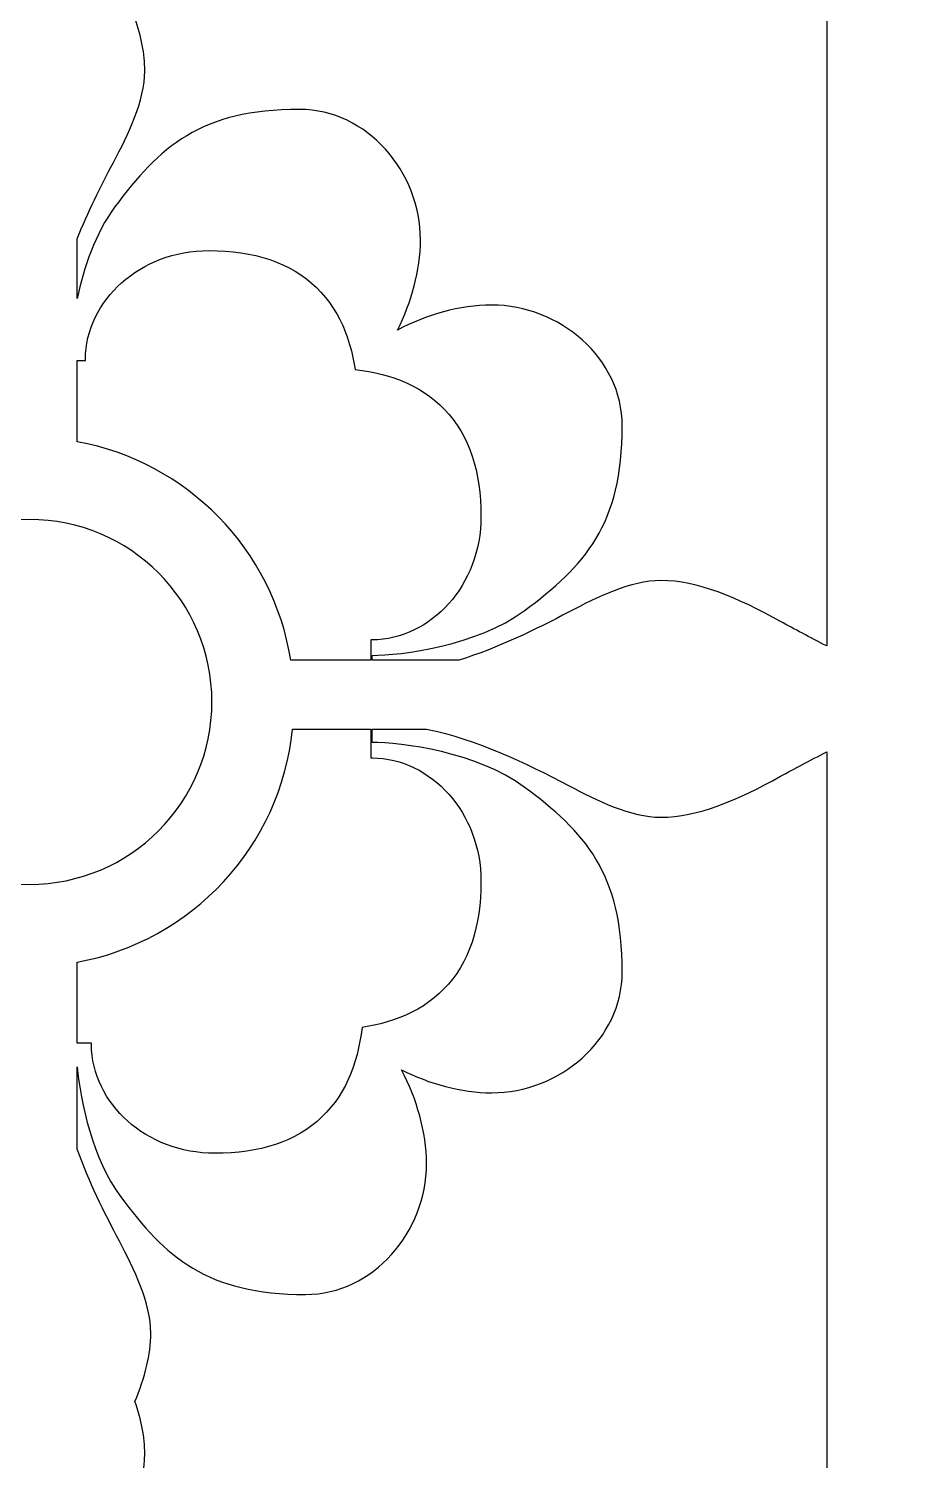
# Model space of a CAD drawing. Header units: centimetres. Extents: x 20.9 to 27, y -2.7 to 9.
# Drawn here: x 21.722 to 22.323, y 1.158 to 2.127 of the extents above; entities that cross this region are included whole.
import ezdxf

# ---------------------------------------------------------------- set-up
doc = ezdxf.new("R2010")
doc.units = ezdxf.units.CM
doc.header["$MEASUREMENT"] = 0
doc.layers.add('layer 1', color=7, linetype='Continuous')

msp = doc.modelspace()

# ---------------------------------------------------------------- linework, layer by layer
at = {"layer": 'layer 1', "color": 250}
for points, knots in [([(20.93631, -2.70131), (20.93631, -2.70131), (20.93631, 9.00077), (20.93631, 9.00077), (20.93631, 9.00077), (20.93631, 9.00077), (26.99977, 9.00077), (26.99977, 9.00077), (26.99977, 9.00077), (26.99977, 9.00077), (26.99977, -2.70131), (26.99977, -2.70131), (26.99977, -2.70131), (26.99977, -2.70131), (20.93631, -2.70131), (20.93631, -2.70131)], [0, 0, 0, 0, 0.2, 0.2, 0.2, 0.2, 0.4, 0.4, 0.4, 0.4, 0.6, 0.6, 0.6, 0.6, 1, 1, 1, 1]), ([(22.26134, 1.70943), (22.26134, 1.70943), (22.26134, 2.57397), (22.26134, 2.57397), (22.26134, 2.57397), (22.24997, 2.5681), (22.23936, 2.56244), (22.23019, 2.55746), (22.23019, 2.55746), (22.20076, 2.54109), (22.17377, 2.52965), (22.14923, 2.52965), (22.14923, 2.52965), (22.12878, 2.52965), (22.10588, 2.54109), (22.08707, 2.55092), (22.08707, 2.55092), (22.05763, 2.56655), (22.02465, 2.58218), (21.99073, 2.58936), (21.99073, 2.58936), (21.99073, 2.58936), (21.95377, 2.58936), (21.95377, 2.58936), (21.95377, 2.58936), (21.95377, 2.58936), (21.95377, 2.58036), (21.95377, 2.58036), (21.95377, 2.58036), (21.9734, 2.58036), (22.02493, 2.57382), (22.05681, 2.55009), (22.05681, 2.55009), (22.09771, 2.51984), (22.12306, 2.49204), (22.12306, 2.42497), (22.12306, 2.42497), (22.12306, 2.37917), (22.08054, 2.34319), (22.03473, 2.34319), (22.03473, 2.34319), (22.01401, 2.34319), (21.99261, 2.34923), (21.97366, 2.35878), (21.97366, 2.35878), (21.98402, 2.33917), (21.99064, 2.31673), (21.99064, 2.29501), (21.99064, 2.29501), (21.99064, 2.2492), (21.95466, 2.20669), (21.90886, 2.20669), (21.90886, 2.20669), (21.84179, 2.20669), (21.814, 2.23203), (21.78374, 2.27293), (21.78374, 2.27293), (21.76478, 2.29842), (21.75679, 2.33646), (21.75435, 2.36073), (21.75435, 2.36073), (21.75435, 2.36073), (21.75435, 2.305), (21.75435, 2.305), (21.75435, 2.305), (21.76224, 2.28318), (21.77258, 2.26215), (21.78292, 2.24267), (21.78292, 2.24267), (21.79274, 2.22386), (21.80418, 2.20096), (21.80418, 2.18051), (21.80418, 2.18051), (21.80418, 2.16595), (21.80015, 2.15052), (21.79345, 2.13424), (21.79345, 2.13424), (21.79767, 2.1219), (21.80009, 2.11009), (21.80009, 2.09879), (21.80009, 2.09879), (21.80009, 2.07834), (21.78865, 2.05544), (21.77883, 2.03663), (21.77883, 2.03663), (21.77019, 2.02036), (21.76156, 2.00302), (21.75435, 1.98503), (21.75435, 1.98503), (21.75435, 1.98503), (21.75435, 1.9446), (21.75435, 1.9446), (21.75435, 1.9446), (21.75878, 1.96542), (21.76662, 1.98886), (21.77965, 2.00637), (21.77965, 2.00637), (21.80991, 2.04727), (21.8377, 2.07261), (21.90478, 2.07261), (21.90478, 2.07261), (21.95058, 2.07261), (21.98655, 2.0301), (21.98655, 1.98429), (21.98655, 1.98429), (21.98655, 1.96357), (21.98052, 1.94217), (21.97096, 1.92322), (21.97096, 1.92322), (21.99057, 1.93357), (22.01302, 1.9402), (22.03473, 1.9402), (22.03473, 1.9402), (22.08054, 1.9402), (22.12306, 1.90422), (22.12306, 1.85842), (22.12306, 1.85842), (22.12306, 1.79135), (22.09771, 1.76356), (22.05681, 1.7333), (22.05681, 1.7333), (22.02493, 1.70958), (21.9734, 1.70303), (21.95377, 1.70303), (21.95377, 1.70303), (21.95377, 1.70303), (21.95377, 1.69985), (21.95377, 1.69985), (21.95377, 1.69985), (21.95377, 1.69985), (22.01275, 1.69985), (22.01275, 1.69985), (22.01275, 1.69985), (22.03886, 1.70804), (22.06405, 1.72026), (22.08707, 1.73248), (22.08707, 1.73248), (22.10588, 1.7423), (22.12878, 1.75374), (22.14923, 1.75374), (22.14923, 1.75374), (22.17377, 1.75374), (22.20076, 1.7423), (22.23019, 1.72593), (22.23019, 1.72593), (22.23936, 1.72095), (22.24997, 1.71529), (22.26134, 1.70943)], [0, 0, 0, 0, 0.026316, 0.026316, 0.026316, 0.026316, 0.052632, 0.052632, 0.052632, 0.052632, 0.078947, 0.078947, 0.078947, 0.078947, 0.105263, 0.105263, 0.105263, 0.105263, 0.131579, 0.131579, 0.131579, 0.131579, 0.157895, 0.157895, 0.157895, 0.157895, 0.184211, 0.184211, 0.184211, 0.184211, 0.210526, 0.210526, 0.210526, 0.210526, 0.236842, 0.236842, 0.236842, 0.236842, 0.263158, 0.263158, 0.263158, 0.263158, 0.289474, 0.289474, 0.289474, 0.289474, 0.315789, 0.315789, 0.315789, 0.315789, 0.342105, 0.342105, 0.342105, 0.342105, 0.368421, 0.368421, 0.368421, 0.368421, 0.394737, 0.394737, 0.394737, 0.394737, 0.421053, 0.421053, 0.421053, 0.421053, 0.447368, 0.447368, 0.447368, 0.447368, 0.473684, 0.473684, 0.473684, 0.473684, 0.5, 0.5, 0.5, 0.5, 0.526316, 0.526316, 0.526316, 0.526316, 0.552632, 0.552632, 0.552632, 0.552632, 0.578947, 0.578947, 0.578947, 0.578947, 0.605263, 0.605263, 0.605263, 0.605263, 0.631579, 0.631579, 0.631579, 0.631579, 0.657895, 0.657895, 0.657895, 0.657895, 0.684211, 0.684211, 0.684211, 0.684211, 0.710526, 0.710526, 0.710526, 0.710526, 0.736842, 0.736842, 0.736842, 0.736842, 0.763158, 0.763158, 0.763158, 0.763158, 0.789474, 0.789474, 0.789474, 0.789474, 0.815789, 0.815789, 0.815789, 0.815789, 0.842105, 0.842105, 0.842105, 0.842105, 0.868421, 0.868421, 0.868421, 0.868421, 0.894737, 0.894737, 0.894737, 0.894737, 0.921053, 0.921053, 0.921053, 0.921053, 0.947368, 0.947368, 0.947368, 0.947368, 1, 1, 1, 1]), ([(21.75435, 1.90262), (21.75435, 1.90262), (21.75435, 1.84768), (21.75435, 1.84768), (21.75435, 1.84768), (21.82863, 1.83411), (21.88691, 1.7747), (21.89881, 1.69985), (21.89881, 1.69985), (21.89881, 1.69985), (21.95306, 1.69985), (21.95306, 1.69985), (21.95306, 1.69985), (21.95306, 1.69985), (21.95306, 1.71357), (21.95306, 1.71357), (21.95306, 1.71357), (21.95306, 1.71357), (21.95405, 1.71357), (21.95405, 1.71357), (21.95405, 1.71357), (21.95405, 1.71357), (21.95751, 1.71368), (21.95751, 1.71368), (21.95751, 1.71368), (21.95751, 1.71368), (21.96121, 1.71401), (21.96121, 1.71401), (21.96121, 1.71401), (21.96121, 1.71401), (21.96488, 1.71456), (21.96488, 1.71456), (21.96488, 1.71456), (21.96488, 1.71456), (21.9685, 1.71532), (21.9685, 1.71532), (21.9685, 1.71532), (21.9685, 1.71532), (21.97205, 1.71627), (21.97205, 1.71627), (21.97205, 1.71627), (21.97205, 1.71627), (21.97554, 1.71742), (21.97554, 1.71742), (21.97554, 1.71742), (21.97554, 1.71742), (21.97896, 1.71875), (21.97896, 1.71875), (21.97896, 1.71875), (21.97896, 1.71875), (21.9823, 1.72026), (21.9823, 1.72026), (21.9823, 1.72026), (21.9823, 1.72026), (21.98556, 1.72194), (21.98556, 1.72194), (21.98556, 1.72194), (21.98556, 1.72194), (21.98874, 1.72379), (21.98874, 1.72379), (21.98874, 1.72379), (21.98874, 1.72379), (21.99182, 1.7258), (21.99182, 1.7258), (21.99182, 1.7258), (21.99182, 1.7258), (21.9948, 1.72797), (21.9948, 1.72797), (21.9948, 1.72797), (21.9948, 1.72797), (21.99769, 1.73028), (21.99769, 1.73028), (21.99769, 1.73028), (21.99769, 1.73028), (22.00047, 1.73274), (22.00047, 1.73274), (22.00047, 1.73274), (22.00047, 1.73274), (22.00314, 1.73534), (22.00314, 1.73534), (22.00314, 1.73534), (22.00314, 1.73534), (22.0057, 1.73808), (22.0057, 1.73808), (22.0057, 1.73808), (22.0057, 1.73808), (22.00815, 1.74095), (22.00815, 1.74095), (22.00815, 1.74095), (22.00815, 1.74095), (22.01047, 1.74395), (22.01047, 1.74395), (22.01047, 1.74395), (22.01047, 1.74395), (22.01267, 1.74707), (22.01267, 1.74707), (22.01267, 1.74707), (22.01267, 1.74707), (22.01474, 1.75031), (22.01474, 1.75031), (22.01474, 1.75031), (22.01474, 1.75031), (22.01667, 1.75367), (22.01667, 1.75367), (22.01667, 1.75367), (22.01667, 1.75367), (22.01846, 1.75714), (22.01846, 1.75714), (22.01846, 1.75714), (22.01846, 1.75714), (22.02011, 1.76072), (22.02011, 1.76072), (22.02011, 1.76072), (22.02011, 1.76072), (22.0216, 1.76441), (22.0216, 1.76441), (22.0216, 1.76441), (22.0216, 1.76441), (22.02294, 1.7682), (22.02294, 1.7682), (22.02294, 1.7682), (22.02294, 1.7682), (22.02411, 1.77208), (22.02411, 1.77208), (22.02411, 1.77208), (22.02411, 1.77208), (22.02512, 1.77605), (22.02512, 1.77605), (22.02512, 1.77605), (22.02512, 1.77605), (22.02596, 1.78011), (22.02596, 1.78011), (22.02596, 1.78011), (22.02596, 1.78011), (22.02662, 1.78424), (22.02662, 1.78424), (22.02662, 1.78424), (22.02662, 1.78424), (22.02709, 1.78845), (22.02709, 1.78845), (22.02709, 1.78845), (22.02709, 1.78845), (22.02738, 1.79273), (22.02738, 1.79273), (22.02738, 1.79273), (22.02738, 1.79273), (22.02748, 1.79702), (22.02748, 1.79702), (22.02748, 1.79702), (22.02748, 1.79702), (22.02739, 1.80267), (22.02739, 1.80267), (22.02739, 1.80267), (22.02739, 1.80267), (22.02711, 1.80812), (22.02711, 1.80812), (22.02711, 1.80812), (22.02711, 1.80812), (22.02666, 1.81342), (22.02666, 1.81342), (22.02666, 1.81342), (22.02666, 1.81342), (22.02602, 1.8186), (22.02602, 1.8186), (22.02602, 1.8186), (22.02602, 1.8186), (22.02519, 1.82364), (22.02519, 1.82364), (22.02519, 1.82364), (22.02519, 1.82364), (22.02416, 1.82854), (22.02416, 1.82854), (22.02416, 1.82854), (22.02416, 1.82854), (22.02294, 1.83331), (22.02294, 1.83331), (22.02294, 1.83331), (22.02294, 1.83331), (22.02152, 1.83795), (22.02152, 1.83795), (22.02152, 1.83795), (22.02152, 1.83795), (22.0199, 1.84244), (22.0199, 1.84244), (22.0199, 1.84244), (22.0199, 1.84244), (22.01807, 1.84679), (22.01807, 1.84679), (22.01807, 1.84679), (22.01807, 1.84679), (22.01604, 1.85099), (22.01604, 1.85099), (22.01604, 1.85099), (22.01604, 1.85099), (22.01381, 1.85504), (22.01381, 1.85504), (22.01381, 1.85504), (22.01381, 1.85504), (22.01137, 1.85892), (22.01137, 1.85892), (22.01137, 1.85892), (22.01137, 1.85892), (22.00873, 1.86262), (22.00873, 1.86262), (22.00873, 1.86262), (22.00873, 1.86262), (22.0059, 1.86615), (22.0059, 1.86615), (22.0059, 1.86615), (22.0059, 1.86615), (22.00289, 1.86948), (22.00289, 1.86948), (22.00289, 1.86948), (22.00289, 1.86948), (21.9997, 1.87263), (21.9997, 1.87263), (21.9997, 1.87263), (21.9997, 1.87263), (21.99635, 1.87557), (21.99635, 1.87557), (21.99635, 1.87557), (21.99635, 1.87557), (21.99285, 1.87831), (21.99285, 1.87831), (21.99285, 1.87831), (21.99285, 1.87831), (21.98921, 1.88085), (21.98921, 1.88085), (21.98921, 1.88085), (21.98921, 1.88085), (21.98544, 1.88318), (21.98544, 1.88318), (21.98544, 1.88318), (21.98544, 1.88318), (21.98155, 1.88532), (21.98155, 1.88532), (21.98155, 1.88532), (21.98155, 1.88532), (21.97756, 1.88726), (21.97756, 1.88726), (21.97756, 1.88726), (21.97756, 1.88726), (21.97346, 1.88902), (21.97346, 1.88902), (21.97346, 1.88902), (21.97346, 1.88902), (21.96927, 1.89059), (21.96927, 1.89059), (21.96927, 1.89059), (21.96927, 1.89059), (21.965, 1.89199), (21.965, 1.89199), (21.965, 1.89199), (21.965, 1.89199), (21.96064, 1.89322), (21.96064, 1.89322), (21.96064, 1.89322), (21.96064, 1.89322), (21.9562, 1.89429), (21.9562, 1.89429), (21.9562, 1.89429), (21.9562, 1.89429), (21.95169, 1.8952), (21.95169, 1.8952), (21.95169, 1.8952), (21.95169, 1.8952), (21.9471, 1.89597), (21.9471, 1.89597), (21.9471, 1.89597), (21.9471, 1.89597), (21.94244, 1.89659), (21.94244, 1.89659), (21.94244, 1.89659), (21.94244, 1.89659), (21.9423, 1.8966), (21.9423, 1.8966), (21.9423, 1.8966), (21.9423, 1.8966), (21.94175, 1.90011), (21.94175, 1.90011), (21.94175, 1.90011), (21.94175, 1.90011), (21.94086, 1.90469), (21.94086, 1.90469), (21.94086, 1.90469), (21.94086, 1.90469), (21.93982, 1.90918), (21.93982, 1.90918), (21.93982, 1.90918), (21.93982, 1.90918), (21.93862, 1.91359), (21.93862, 1.91359), (21.93862, 1.91359), (21.93862, 1.91359), (21.93725, 1.91792), (21.93725, 1.91792), (21.93725, 1.91792), (21.93725, 1.91792), (21.9357, 1.92217), (21.9357, 1.92217), (21.9357, 1.92217), (21.9357, 1.92217), (21.93397, 1.92632), (21.93397, 1.92632), (21.93397, 1.92632), (21.93397, 1.92632), (21.93205, 1.93037), (21.93205, 1.93037), (21.93205, 1.93037), (21.93205, 1.93037), (21.92993, 1.93431), (21.92993, 1.93431), (21.92993, 1.93431), (21.92993, 1.93431), (21.92761, 1.93813), (21.92761, 1.93813), (21.92761, 1.93813), (21.92761, 1.93813), (21.92508, 1.94182), (21.92508, 1.94182), (21.92508, 1.94182), (21.92508, 1.94182), (21.92236, 1.94538), (21.92236, 1.94538), (21.92236, 1.94538), (21.92236, 1.94538), (21.91942, 1.94878), (21.91942, 1.94878), (21.91942, 1.94878), (21.91942, 1.94878), (21.91628, 1.95202), (21.91628, 1.95202), (21.91628, 1.95202), (21.91628, 1.95202), (21.91294, 1.95508), (21.91294, 1.95508), (21.91294, 1.95508), (21.91294, 1.95508), (21.90941, 1.95796), (21.90941, 1.95796), (21.90941, 1.95796), (21.90941, 1.95796), (21.90569, 1.96064), (21.90569, 1.96064), (21.90569, 1.96064), (21.90569, 1.96064), (21.9018, 1.96312), (21.9018, 1.96312), (21.9018, 1.96312), (21.9018, 1.96312), (21.89773, 1.9654), (21.89773, 1.9654), (21.89773, 1.9654), (21.89773, 1.9654), (21.89351, 1.96746), (21.89351, 1.96746), (21.89351, 1.96746), (21.89351, 1.96746), (21.88914, 1.96932), (21.88914, 1.96932), (21.88914, 1.96932), (21.88914, 1.96932), (21.88462, 1.97097), (21.88462, 1.97097), (21.88462, 1.97097), (21.88462, 1.97097), (21.87995, 1.97242), (21.87995, 1.97242), (21.87995, 1.97242), (21.87995, 1.97242), (21.87515, 1.97366), (21.87515, 1.97366), (21.87515, 1.97366), (21.87515, 1.97366), (21.87021, 1.9747), (21.87021, 1.9747), (21.87021, 1.9747), (21.87021, 1.9747), (21.86513, 1.97555), (21.86513, 1.97555), (21.86513, 1.97555), (21.86513, 1.97555), (21.85992, 1.9762), (21.85992, 1.9762), (21.85992, 1.9762), (21.85992, 1.9762), (21.85457, 1.97667), (21.85457, 1.97667), (21.85457, 1.97667), (21.85457, 1.97667), (21.84907, 1.97694), (21.84907, 1.97694), (21.84907, 1.97694), (21.84907, 1.97694), (21.84337, 1.97704), (21.84337, 1.97704), (21.84337, 1.97704), (21.84337, 1.97704), (21.83909, 1.97694), (21.83909, 1.97694), (21.83909, 1.97694), (21.83909, 1.97694), (21.83481, 1.97665), (21.83481, 1.97665), (21.83481, 1.97665), (21.83481, 1.97665), (21.8306, 1.97617), (21.8306, 1.97617), (21.8306, 1.97617), (21.8306, 1.97617), (21.82646, 1.97552), (21.82646, 1.97552), (21.82646, 1.97552), (21.82646, 1.97552), (21.8224, 1.97468), (21.8224, 1.97468), (21.8224, 1.97468), (21.8224, 1.97468), (21.81843, 1.97367), (21.81843, 1.97367), (21.81843, 1.97367), (21.81843, 1.97367), (21.81455, 1.9725), (21.81455, 1.9725), (21.81455, 1.9725), (21.81455, 1.9725), (21.81077, 1.97116), (21.81077, 1.97116), (21.81077, 1.97116), (21.81077, 1.97116), (21.80708, 1.96966), (21.80708, 1.96966), (21.80708, 1.96966), (21.80708, 1.96966), (21.8035, 1.96802), (21.8035, 1.96802), (21.8035, 1.96802), (21.8035, 1.96802), (21.80003, 1.96623), (21.80003, 1.96623), (21.80003, 1.96623), (21.80003, 1.96623), (21.79667, 1.9643), (21.79667, 1.9643), (21.79667, 1.9643), (21.79667, 1.9643), (21.79342, 1.96223), (21.79342, 1.96223), (21.79342, 1.96223), (21.79342, 1.96223), (21.7903, 1.96003), (21.7903, 1.96003), (21.7903, 1.96003), (21.7903, 1.96003), (21.7873, 1.95771), (21.7873, 1.95771), (21.7873, 1.95771), (21.7873, 1.95771), (21.78443, 1.95526), (21.78443, 1.95526), (21.78443, 1.95526), (21.78443, 1.95526), (21.78169, 1.9527), (21.78169, 1.9527), (21.78169, 1.9527), (21.78169, 1.9527), (21.77909, 1.95003), (21.77909, 1.95003), (21.77909, 1.95003), (21.77909, 1.95003), (21.77663, 1.94725), (21.77663, 1.94725), (21.77663, 1.94725), (21.77663, 1.94725), (21.77432, 1.94436), (21.77432, 1.94436), (21.77432, 1.94436), (21.77432, 1.94436), (21.77215, 1.94138), (21.77215, 1.94138), (21.77215, 1.94138), (21.77215, 1.94138), (21.77014, 1.93829), (21.77014, 1.93829), (21.77014, 1.93829), (21.77014, 1.93829), (21.76829, 1.93512), (21.76829, 1.93512), (21.76829, 1.93512), (21.76829, 1.93512), (21.76661, 1.93186), (21.76661, 1.93186), (21.76661, 1.93186), (21.76661, 1.93186), (21.7651, 1.92852), (21.7651, 1.92852), (21.7651, 1.92852), (21.7651, 1.92852), (21.76376, 1.92511), (21.76376, 1.92511), (21.76376, 1.92511), (21.76376, 1.92511), (21.76261, 1.92161), (21.76261, 1.92161), (21.76261, 1.92161), (21.76261, 1.92161), (21.76166, 1.91806), (21.76166, 1.91806), (21.76166, 1.91806), (21.76166, 1.91806), (21.7609, 1.91444), (21.7609, 1.91444), (21.7609, 1.91444), (21.7609, 1.91444), (21.76036, 1.91077), (21.76036, 1.91077), (21.76036, 1.91077), (21.76036, 1.91077), (21.76002, 1.90707), (21.76002, 1.90707), (21.76002, 1.90707), (21.76002, 1.90707), (21.75992, 1.90361), (21.75992, 1.90361), (21.75992, 1.90361), (21.75992, 1.90361), (21.75992, 1.90262), (21.75992, 1.90262), (21.75992, 1.90262), (21.75992, 1.90262), (21.75435, 1.90262), (21.75435, 1.90262)], [0, 0, 0, 0, 0.007463, 0.007463, 0.007463, 0.007463, 0.014925, 0.014925, 0.014925, 0.014925, 0.022388, 0.022388, 0.022388, 0.022388, 0.029851, 0.029851, 0.029851, 0.029851, 0.037313, 0.037313, 0.037313, 0.037313, 0.044776, 0.044776, 0.044776, 0.044776, 0.052239, 0.052239, 0.052239, 0.052239, 0.059701, 0.059701, 0.059701, 0.059701, 0.067164, 0.067164, 0.067164, 0.067164, 0.074627, 0.074627, 0.074627, 0.074627, 0.08209, 0.08209, 0.08209, 0.08209, 0.089552, 0.089552, 0.089552, 0.089552, 0.097015, 0.097015, 0.097015, 0.097015, 0.104478, 0.104478, 0.104478, 0.104478, 0.11194, 0.11194, 0.11194, 0.11194, 0.119403, 0.119403, 0.119403, 0.119403, 0.126866, 0.126866, 0.126866, 0.126866, 0.134328, 0.134328, 0.134328, 0.134328, 0.141791, 0.141791, 0.141791, 0.141791, 0.149254, 0.149254, 0.149254, 0.149254, 0.156716, 0.156716, 0.156716, 0.156716, 0.164179, 0.164179, 0.164179, 0.164179, 0.171642, 0.171642, 0.171642, 0.171642, 0.179104, 0.179104, 0.179104, 0.179104, 0.186567, 0.186567, 0.186567, 0.186567, 0.19403, 0.19403, 0.19403, 0.19403, 0.201493, 0.201493, 0.201493, 0.201493, 0.208955, 0.208955, 0.208955, 0.208955, 0.216418, 0.216418, 0.216418, 0.216418, 0.223881, 0.223881, 0.223881, 0.223881, 0.231343, 0.231343, 0.231343, 0.231343, 0.238806, 0.238806, 0.238806, 0.238806, 0.246269, 0.246269, 0.246269, 0.246269, 0.253731, 0.253731, 0.253731, 0.253731, 0.261194, 0.261194, 0.261194, 0.261194, 0.268657, 0.268657, 0.268657, 0.268657, 0.276119, 0.276119, 0.276119, 0.276119, 0.283582, 0.283582, 0.283582, 0.283582, 0.291045, 0.291045, 0.291045, 0.291045, 0.298507, 0.298507, 0.298507, 0.298507, 0.30597, 0.30597, 0.30597, 0.30597, 0.313433, 0.313433, 0.313433, 0.313433, 0.320896, 0.320896, 0.320896, 0.320896, 0.328358, 0.328358, 0.328358, 0.328358, 0.335821, 0.335821, 0.335821, 0.335821, 0.343284, 0.343284, 0.343284, 0.343284, 0.350746, 0.350746, 0.350746, 0.350746, 0.358209, 0.358209, 0.358209, 0.358209, 0.365672, 0.365672, 0.365672, 0.365672, 0.373134, 0.373134, 0.373134, 0.373134, 0.380597, 0.380597, 0.380597, 0.380597, 0.38806, 0.38806, 0.38806, 0.38806, 0.395522, 0.395522, 0.395522, 0.395522, 0.402985, 0.402985, 0.402985, 0.402985, 0.410448, 0.410448, 0.410448, 0.410448, 0.41791, 0.41791, 0.41791, 0.41791, 0.425373, 0.425373, 0.425373, 0.425373, 0.432836, 0.432836, 0.432836, 0.432836, 0.440299, 0.440299, 0.440299, 0.440299, 0.447761, 0.447761, 0.447761, 0.447761, 0.455224, 0.455224, 0.455224, 0.455224, 0.462687, 0.462687, 0.462687, 0.462687, 0.470149, 0.470149, 0.470149, 0.470149, 0.477612, 0.477612, 0.477612, 0.477612, 0.485075, 0.485075, 0.485075, 0.485075, 0.492537, 0.492537, 0.492537, 0.492537, 0.5, 0.5, 0.5, 0.5, 0.507463, 0.507463, 0.507463, 0.507463, 0.514925, 0.514925, 0.514925, 0.514925, 0.522388, 0.522388, 0.522388, 0.522388, 0.529851, 0.529851, 0.529851, 0.529851, 0.537313, 0.537313, 0.537313, 0.537313, 0.544776, 0.544776, 0.544776, 0.544776, 0.552239, 0.552239, 0.552239, 0.552239, 0.559701, 0.559701, 0.559701, 0.559701, 0.567164, 0.567164, 0.567164, 0.567164, 0.574627, 0.574627, 0.574627, 0.574627, 0.58209, 0.58209, 0.58209, 0.58209, 0.589552, 0.589552, 0.589552, 0.589552, 0.597015, 0.597015, 0.597015, 0.597015, 0.604478, 0.604478, 0.604478, 0.604478, 0.61194, 0.61194, 0.61194, 0.61194, 0.619403, 0.619403, 0.619403, 0.619403, 0.626866, 0.626866, 0.626866, 0.626866, 0.634328, 0.634328, 0.634328, 0.634328, 0.641791, 0.641791, 0.641791, 0.641791, 0.649254, 0.649254, 0.649254, 0.649254, 0.656716, 0.656716, 0.656716, 0.656716, 0.664179, 0.664179, 0.664179, 0.664179, 0.671642, 0.671642, 0.671642, 0.671642, 0.679104, 0.679104, 0.679104, 0.679104, 0.686567, 0.686567, 0.686567, 0.686567, 0.69403, 0.69403, 0.69403, 0.69403, 0.701493, 0.701493, 0.701493, 0.701493, 0.708955, 0.708955, 0.708955, 0.708955, 0.716418, 0.716418, 0.716418, 0.716418, 0.723881, 0.723881, 0.723881, 0.723881, 0.731343, 0.731343, 0.731343, 0.731343, 0.738806, 0.738806, 0.738806, 0.738806, 0.746269, 0.746269, 0.746269, 0.746269, 0.753731, 0.753731, 0.753731, 0.753731, 0.761194, 0.761194, 0.761194, 0.761194, 0.768657, 0.768657, 0.768657, 0.768657, 0.776119, 0.776119, 0.776119, 0.776119, 0.783582, 0.783582, 0.783582, 0.783582, 0.791045, 0.791045, 0.791045, 0.791045, 0.798507, 0.798507, 0.798507, 0.798507, 0.80597, 0.80597, 0.80597, 0.80597, 0.813433, 0.813433, 0.813433, 0.813433, 0.820896, 0.820896, 0.820896, 0.820896, 0.828358, 0.828358, 0.828358, 0.828358, 0.835821, 0.835821, 0.835821, 0.835821, 0.843284, 0.843284, 0.843284, 0.843284, 0.850746, 0.850746, 0.850746, 0.850746, 0.858209, 0.858209, 0.858209, 0.858209, 0.865672, 0.865672, 0.865672, 0.865672, 0.873134, 0.873134, 0.873134, 0.873134, 0.880597, 0.880597, 0.880597, 0.880597, 0.88806, 0.88806, 0.88806, 0.88806, 0.895522, 0.895522, 0.895522, 0.895522, 0.902985, 0.902985, 0.902985, 0.902985, 0.910448, 0.910448, 0.910448, 0.910448, 0.91791, 0.91791, 0.91791, 0.91791, 0.925373, 0.925373, 0.925373, 0.925373, 0.932836, 0.932836, 0.932836, 0.932836, 0.940299, 0.940299, 0.940299, 0.940299, 0.947761, 0.947761, 0.947761, 0.947761, 0.955224, 0.955224, 0.955224, 0.955224, 0.962687, 0.962687, 0.962687, 0.962687, 0.970149, 0.970149, 0.970149, 0.970149, 0.977612, 0.977612, 0.977612, 0.977612, 0.985075, 0.985075, 0.985075, 0.985075, 1, 1, 1, 1]), ([(21.59848, 1.67155), (21.59848, 1.73975), (21.65379, 1.79506), (21.72199, 1.79506), (21.72199, 1.79506), (21.79019, 1.79506), (21.8455, 1.73975), (21.8455, 1.67155), (21.8455, 1.67155), (21.8455, 1.60335), (21.79019, 1.54804), (21.72199, 1.54804), (21.72199, 1.54804), (21.65379, 1.54804), (21.59848, 1.60335), (21.59848, 1.67155)], [0, 0, 0, 0, 0.2, 0.2, 0.2, 0.2, 0.4, 0.4, 0.4, 0.4, 0.6, 0.6, 0.6, 0.6, 1, 1, 1, 1]), ([(22.26134, 0.77322), (22.26134, 0.77322), (22.26134, 1.63776), (22.26134, 1.63776), (22.26134, 1.63776), (22.24997, 1.63189), (22.23936, 1.62624), (22.23019, 1.62125), (22.23019, 1.62125), (22.20076, 1.60489), (22.17377, 1.59345), (22.14923, 1.59345), (22.14923, 1.59345), (22.12878, 1.59345), (22.10588, 1.60489), (22.08707, 1.61471), (22.08707, 1.61471), (22.05763, 1.63034), (22.02465, 1.64597), (21.99073, 1.65315), (21.99073, 1.65315), (21.99073, 1.65315), (21.95377, 1.65315), (21.95377, 1.65315), (21.95377, 1.65315), (21.95377, 1.65315), (21.95377, 1.64415), (21.95377, 1.64415), (21.95377, 1.64415), (21.9734, 1.64415), (22.02493, 1.63761), (22.05681, 1.61389), (22.05681, 1.61389), (22.09771, 1.58363), (22.12306, 1.55584), (22.12306, 1.48876), (22.12306, 1.48876), (22.12306, 1.44296), (22.08054, 1.40699), (22.03473, 1.40699), (22.03473, 1.40699), (22.01401, 1.40699), (21.99261, 1.41302), (21.97366, 1.42258), (21.97366, 1.42258), (21.98402, 1.40297), (21.99064, 1.38052), (21.99064, 1.35881), (21.99064, 1.35881), (21.99064, 1.313), (21.95466, 1.27048), (21.90886, 1.27048), (21.90886, 1.27048), (21.84179, 1.27048), (21.814, 1.29583), (21.78374, 1.33672), (21.78374, 1.33672), (21.76478, 1.36221), (21.75679, 1.40026), (21.75435, 1.42452), (21.75435, 1.42452), (21.75435, 1.42452), (21.75435, 1.36879), (21.75435, 1.36879), (21.75435, 1.36879), (21.76224, 1.34697), (21.77258, 1.32595), (21.78292, 1.30647), (21.78292, 1.30647), (21.79274, 1.28766), (21.80418, 1.26475), (21.80418, 1.24431), (21.80418, 1.24431), (21.80418, 1.22974), (21.80015, 1.21432), (21.79345, 1.19803), (21.79345, 1.19803), (21.79767, 1.1857), (21.80009, 1.17388), (21.80009, 1.16258), (21.80009, 1.16258), (21.80009, 1.14214), (21.78865, 1.11923), (21.77883, 1.10042), (21.77883, 1.10042), (21.77019, 1.08416), (21.76156, 1.06681), (21.75435, 1.04882), (21.75435, 1.04882), (21.75435, 1.04882), (21.75435, 1.00839), (21.75435, 1.00839), (21.75435, 1.00839), (21.75878, 1.02921), (21.76662, 1.05265), (21.77965, 1.07017), (21.77965, 1.07017), (21.80991, 1.11106), (21.8377, 1.13641), (21.90478, 1.13641), (21.90478, 1.13641), (21.95058, 1.13641), (21.98655, 1.09389), (21.98655, 1.04808), (21.98655, 1.04808), (21.98655, 1.02736), (21.98052, 1.00596), (21.97096, 0.98701), (21.97096, 0.98701), (21.99057, 0.99737), (22.01302, 1.00399), (22.03473, 1.00399), (22.03473, 1.00399), (22.08054, 1.00399), (22.12306, 0.96801), (22.12306, 0.92222), (22.12306, 0.92222), (22.12306, 0.85514), (22.09771, 0.82735), (22.05681, 0.79709), (22.05681, 0.79709), (22.02493, 0.77337), (21.9734, 0.76682), (21.95377, 0.76682), (21.95377, 0.76682), (21.95377, 0.76682), (21.95377, 0.76365), (21.95377, 0.76365), (21.95377, 0.76365), (21.95377, 0.76365), (22.01275, 0.76365), (22.01275, 0.76365), (22.01275, 0.76365), (22.03886, 0.77183), (22.06405, 0.78405), (22.08707, 0.79627), (22.08707, 0.79627), (22.10588, 0.80609), (22.12878, 0.81753), (22.14923, 0.81753), (22.14923, 0.81753), (22.17377, 0.81753), (22.20076, 0.80609), (22.23019, 0.78972), (22.23019, 0.78972), (22.23936, 0.78474), (22.24997, 0.77909), (22.26134, 0.77322)], [0, 0, 0, 0, 0.026316, 0.026316, 0.026316, 0.026316, 0.052632, 0.052632, 0.052632, 0.052632, 0.078947, 0.078947, 0.078947, 0.078947, 0.105263, 0.105263, 0.105263, 0.105263, 0.131579, 0.131579, 0.131579, 0.131579, 0.157895, 0.157895, 0.157895, 0.157895, 0.184211, 0.184211, 0.184211, 0.184211, 0.210526, 0.210526, 0.210526, 0.210526, 0.236842, 0.236842, 0.236842, 0.236842, 0.263158, 0.263158, 0.263158, 0.263158, 0.289474, 0.289474, 0.289474, 0.289474, 0.315789, 0.315789, 0.315789, 0.315789, 0.342105, 0.342105, 0.342105, 0.342105, 0.368421, 0.368421, 0.368421, 0.368421, 0.394737, 0.394737, 0.394737, 0.394737, 0.421053, 0.421053, 0.421053, 0.421053, 0.447368, 0.447368, 0.447368, 0.447368, 0.473684, 0.473684, 0.473684, 0.473684, 0.5, 0.5, 0.5, 0.5, 0.526316, 0.526316, 0.526316, 0.526316, 0.552632, 0.552632, 0.552632, 0.552632, 0.578947, 0.578947, 0.578947, 0.578947, 0.605263, 0.605263, 0.605263, 0.605263, 0.631579, 0.631579, 0.631579, 0.631579, 0.657895, 0.657895, 0.657895, 0.657895, 0.684211, 0.684211, 0.684211, 0.684211, 0.710526, 0.710526, 0.710526, 0.710526, 0.736842, 0.736842, 0.736842, 0.736842, 0.763158, 0.763158, 0.763158, 0.763158, 0.789474, 0.789474, 0.789474, 0.789474, 0.815789, 0.815789, 0.815789, 0.815789, 0.842105, 0.842105, 0.842105, 0.842105, 0.868421, 0.868421, 0.868421, 0.868421, 0.894737, 0.894737, 0.894737, 0.894737, 0.921053, 0.921053, 0.921053, 0.921053, 0.947368, 0.947368, 0.947368, 0.947368, 1, 1, 1, 1]), ([(21.95306, 1.65315), (21.95306, 1.65315), (21.9001, 1.65315), (21.9001, 1.65315), (21.9001, 1.65315), (21.89198, 1.57368), (21.83188, 1.50958), (21.75435, 1.49542), (21.75435, 1.49542), (21.75435, 1.49542), (21.75435, 1.44048), (21.75435, 1.44048), (21.75435, 1.44048), (21.75435, 1.44048), (21.76402, 1.44048), (21.76402, 1.44048), (21.76402, 1.44048), (21.76402, 1.44048), (21.76402, 1.43948), (21.76402, 1.43948), (21.76402, 1.43948), (21.76402, 1.43948), (21.76412, 1.43603), (21.76412, 1.43603), (21.76412, 1.43603), (21.76412, 1.43603), (21.76445, 1.43232), (21.76445, 1.43232), (21.76445, 1.43232), (21.76445, 1.43232), (21.765, 1.42865), (21.765, 1.42865), (21.765, 1.42865), (21.765, 1.42865), (21.76576, 1.42504), (21.76576, 1.42504), (21.76576, 1.42504), (21.76576, 1.42504), (21.76671, 1.42149), (21.76671, 1.42149), (21.76671, 1.42149), (21.76671, 1.42149), (21.76786, 1.41799), (21.76786, 1.41799), (21.76786, 1.41799), (21.76786, 1.41799), (21.76919, 1.41457), (21.76919, 1.41457), (21.76919, 1.41457), (21.76919, 1.41457), (21.7707, 1.41124), (21.7707, 1.41124), (21.7707, 1.41124), (21.7707, 1.41124), (21.77238, 1.40798), (21.77238, 1.40798), (21.77238, 1.40798), (21.77238, 1.40798), (21.77423, 1.4048), (21.77423, 1.4048), (21.77423, 1.4048), (21.77423, 1.4048), (21.77624, 1.40172), (21.77624, 1.40172), (21.77624, 1.40172), (21.77624, 1.40172), (21.77841, 1.39874), (21.77841, 1.39874), (21.77841, 1.39874), (21.77841, 1.39874), (21.78072, 1.39585), (21.78072, 1.39585), (21.78072, 1.39585), (21.78072, 1.39585), (21.78318, 1.39307), (21.78318, 1.39307), (21.78318, 1.39307), (21.78318, 1.39307), (21.78578, 1.39039), (21.78578, 1.39039), (21.78578, 1.39039), (21.78578, 1.39039), (21.78852, 1.38783), (21.78852, 1.38783), (21.78852, 1.38783), (21.78852, 1.38783), (21.79139, 1.38539), (21.79139, 1.38539), (21.79139, 1.38539), (21.79139, 1.38539), (21.79439, 1.38306), (21.79439, 1.38306), (21.79439, 1.38306), (21.79439, 1.38306), (21.79751, 1.38086), (21.79751, 1.38086), (21.79751, 1.38086), (21.79751, 1.38086), (21.80075, 1.3788), (21.80075, 1.3788), (21.80075, 1.3788), (21.80075, 1.3788), (21.80411, 1.37687), (21.80411, 1.37687), (21.80411, 1.37687), (21.80411, 1.37687), (21.80759, 1.37507), (21.80759, 1.37507), (21.80759, 1.37507), (21.80759, 1.37507), (21.81117, 1.37343), (21.81117, 1.37343), (21.81117, 1.37343), (21.81117, 1.37343), (21.81485, 1.37194), (21.81485, 1.37194), (21.81485, 1.37194), (21.81485, 1.37194), (21.81864, 1.3706), (21.81864, 1.3706), (21.81864, 1.3706), (21.81864, 1.3706), (21.82252, 1.36942), (21.82252, 1.36942), (21.82252, 1.36942), (21.82252, 1.36942), (21.82649, 1.36841), (21.82649, 1.36841), (21.82649, 1.36841), (21.82649, 1.36841), (21.83055, 1.36758), (21.83055, 1.36758), (21.83055, 1.36758), (21.83055, 1.36758), (21.83469, 1.36692), (21.83469, 1.36692), (21.83469, 1.36692), (21.83469, 1.36692), (21.8389, 1.36645), (21.8389, 1.36645), (21.8389, 1.36645), (21.8389, 1.36645), (21.84318, 1.36616), (21.84318, 1.36616), (21.84318, 1.36616), (21.84318, 1.36616), (21.84746, 1.36606), (21.84746, 1.36606), (21.84746, 1.36606), (21.84746, 1.36606), (21.85311, 1.36615), (21.85311, 1.36615), (21.85311, 1.36615), (21.85311, 1.36615), (21.85856, 1.36642), (21.85856, 1.36642), (21.85856, 1.36642), (21.85856, 1.36642), (21.86387, 1.36688), (21.86387, 1.36688), (21.86387, 1.36688), (21.86387, 1.36688), (21.86904, 1.36752), (21.86904, 1.36752), (21.86904, 1.36752), (21.86904, 1.36752), (21.87408, 1.36835), (21.87408, 1.36835), (21.87408, 1.36835), (21.87408, 1.36835), (21.87898, 1.36937), (21.87898, 1.36937), (21.87898, 1.36937), (21.87898, 1.36937), (21.88376, 1.3706), (21.88376, 1.3706), (21.88376, 1.3706), (21.88376, 1.3706), (21.88839, 1.37202), (21.88839, 1.37202), (21.88839, 1.37202), (21.88839, 1.37202), (21.89288, 1.37364), (21.89288, 1.37364), (21.89288, 1.37364), (21.89288, 1.37364), (21.89723, 1.37546), (21.89723, 1.37546), (21.89723, 1.37546), (21.89723, 1.37546), (21.90144, 1.37749), (21.90144, 1.37749), (21.90144, 1.37749), (21.90144, 1.37749), (21.90548, 1.37973), (21.90548, 1.37973), (21.90548, 1.37973), (21.90548, 1.37973), (21.90936, 1.38217), (21.90936, 1.38217), (21.90936, 1.38217), (21.90936, 1.38217), (21.91307, 1.38481), (21.91307, 1.38481), (21.91307, 1.38481), (21.91307, 1.38481), (21.91659, 1.38763), (21.91659, 1.38763), (21.91659, 1.38763), (21.91659, 1.38763), (21.91993, 1.39065), (21.91993, 1.39065), (21.91993, 1.39065), (21.91993, 1.39065), (21.92307, 1.39383), (21.92307, 1.39383), (21.92307, 1.39383), (21.92307, 1.39383), (21.92601, 1.39718), (21.92601, 1.39718), (21.92601, 1.39718), (21.92601, 1.39718), (21.92875, 1.40068), (21.92875, 1.40068), (21.92875, 1.40068), (21.92875, 1.40068), (21.93129, 1.40433), (21.93129, 1.40433), (21.93129, 1.40433), (21.93129, 1.40433), (21.93362, 1.4081), (21.93362, 1.4081), (21.93362, 1.4081), (21.93362, 1.4081), (21.93576, 1.41198), (21.93576, 1.41198), (21.93576, 1.41198), (21.93576, 1.41198), (21.93771, 1.41598), (21.93771, 1.41598), (21.93771, 1.41598), (21.93771, 1.41598), (21.93946, 1.42008), (21.93946, 1.42008), (21.93946, 1.42008), (21.93946, 1.42008), (21.94103, 1.42426), (21.94103, 1.42426), (21.94103, 1.42426), (21.94103, 1.42426), (21.94243, 1.42854), (21.94243, 1.42854), (21.94243, 1.42854), (21.94243, 1.42854), (21.94366, 1.4329), (21.94366, 1.4329), (21.94366, 1.4329), (21.94366, 1.4329), (21.94473, 1.43734), (21.94473, 1.43734), (21.94473, 1.43734), (21.94473, 1.43734), (21.94564, 1.44185), (21.94564, 1.44185), (21.94564, 1.44185), (21.94564, 1.44185), (21.94641, 1.44644), (21.94641, 1.44644), (21.94641, 1.44644), (21.94641, 1.44644), (21.94703, 1.4511), (21.94703, 1.4511), (21.94703, 1.4511), (21.94703, 1.4511), (21.94704, 1.45124), (21.94704, 1.45124), (21.94704, 1.45124), (21.94704, 1.45124), (21.95056, 1.45179), (21.95056, 1.45179), (21.95056, 1.45179), (21.95056, 1.45179), (21.95513, 1.45267), (21.95513, 1.45267), (21.95513, 1.45267), (21.95513, 1.45267), (21.95962, 1.45371), (21.95962, 1.45371), (21.95962, 1.45371), (21.95962, 1.45371), (21.96403, 1.45492), (21.96403, 1.45492), (21.96403, 1.45492), (21.96403, 1.45492), (21.96837, 1.45629), (21.96837, 1.45629), (21.96837, 1.45629), (21.96837, 1.45629), (21.97261, 1.45784), (21.97261, 1.45784), (21.97261, 1.45784), (21.97261, 1.45784), (21.97676, 1.45957), (21.97676, 1.45957), (21.97676, 1.45957), (21.97676, 1.45957), (21.98081, 1.46149), (21.98081, 1.46149), (21.98081, 1.46149), (21.98081, 1.46149), (21.98475, 1.46361), (21.98475, 1.46361), (21.98475, 1.46361), (21.98475, 1.46361), (21.98857, 1.46593), (21.98857, 1.46593), (21.98857, 1.46593), (21.98857, 1.46593), (21.99226, 1.46845), (21.99226, 1.46845), (21.99226, 1.46845), (21.99226, 1.46845), (21.99582, 1.47118), (21.99582, 1.47118), (21.99582, 1.47118), (21.99582, 1.47118), (21.99922, 1.47412), (21.99922, 1.47412), (21.99922, 1.47412), (21.99922, 1.47412), (22.00246, 1.47726), (22.00246, 1.47726), (22.00246, 1.47726), (22.00246, 1.47726), (22.00552, 1.4806), (22.00552, 1.4806), (22.00552, 1.4806), (22.00552, 1.4806), (22.0084, 1.48413), (22.0084, 1.48413), (22.0084, 1.48413), (22.0084, 1.48413), (22.01108, 1.48784), (22.01108, 1.48784), (22.01108, 1.48784), (22.01108, 1.48784), (22.01356, 1.49174), (22.01356, 1.49174), (22.01356, 1.49174), (22.01356, 1.49174), (22.01584, 1.4958), (22.01584, 1.4958), (22.01584, 1.4958), (22.01584, 1.4958), (22.01791, 1.50002), (22.01791, 1.50002), (22.01791, 1.50002), (22.01791, 1.50002), (22.01976, 1.5044), (22.01976, 1.5044), (22.01976, 1.5044), (22.01976, 1.5044), (22.02142, 1.50892), (22.02142, 1.50892), (22.02142, 1.50892), (22.02142, 1.50892), (22.02286, 1.51359), (22.02286, 1.51359), (22.02286, 1.51359), (22.02286, 1.51359), (22.0241, 1.51839), (22.0241, 1.51839), (22.0241, 1.51839), (22.0241, 1.51839), (22.02515, 1.52333), (22.02515, 1.52333), (22.02515, 1.52333), (22.02515, 1.52333), (22.02599, 1.52841), (22.02599, 1.52841), (22.02599, 1.52841), (22.02599, 1.52841), (22.02664, 1.53362), (22.02664, 1.53362), (22.02664, 1.53362), (22.02664, 1.53362), (22.02711, 1.53897), (22.02711, 1.53897), (22.02711, 1.53897), (22.02711, 1.53897), (22.02739, 1.54446), (22.02739, 1.54446), (22.02739, 1.54446), (22.02739, 1.54446), (22.02748, 1.55016), (22.02748, 1.55016), (22.02748, 1.55016), (22.02748, 1.55016), (22.02738, 1.55445), (22.02738, 1.55445), (22.02738, 1.55445), (22.02738, 1.55445), (22.02709, 1.55873), (22.02709, 1.55873), (22.02709, 1.55873), (22.02709, 1.55873), (22.02662, 1.56294), (22.02662, 1.56294), (22.02662, 1.56294), (22.02662, 1.56294), (22.02596, 1.56708), (22.02596, 1.56708), (22.02596, 1.56708), (22.02596, 1.56708), (22.02512, 1.57113), (22.02512, 1.57113), (22.02512, 1.57113), (22.02512, 1.57113), (22.02411, 1.5751), (22.02411, 1.5751), (22.02411, 1.5751), (22.02411, 1.5751), (22.02294, 1.57898), (22.02294, 1.57898), (22.02294, 1.57898), (22.02294, 1.57898), (22.0216, 1.58277), (22.0216, 1.58277), (22.0216, 1.58277), (22.0216, 1.58277), (22.0201, 1.58646), (22.0201, 1.58646), (22.0201, 1.58646), (22.0201, 1.58646), (22.01846, 1.59004), (22.01846, 1.59004), (22.01846, 1.59004), (22.01846, 1.59004), (22.01667, 1.59351), (22.01667, 1.59351), (22.01667, 1.59351), (22.01667, 1.59351), (22.01474, 1.59687), (22.01474, 1.59687), (22.01474, 1.59687), (22.01474, 1.59687), (22.01267, 1.60012), (22.01267, 1.60012), (22.01267, 1.60012), (22.01267, 1.60012), (22.01047, 1.60324), (22.01047, 1.60324), (22.01047, 1.60324), (22.01047, 1.60324), (22.00815, 1.60624), (22.00815, 1.60624), (22.00815, 1.60624), (22.00815, 1.60624), (22.00571, 1.60911), (22.00571, 1.60911), (22.00571, 1.60911), (22.00571, 1.60911), (22.00314, 1.61185), (22.00314, 1.61185), (22.00314, 1.61185), (22.00314, 1.61185), (22.00047, 1.61445), (22.00047, 1.61445), (22.00047, 1.61445), (22.00047, 1.61445), (21.99769, 1.61691), (21.99769, 1.61691), (21.99769, 1.61691), (21.99769, 1.61691), (21.9948, 1.61922), (21.9948, 1.61922), (21.9948, 1.61922), (21.9948, 1.61922), (21.99182, 1.62139), (21.99182, 1.62139), (21.99182, 1.62139), (21.99182, 1.62139), (21.98874, 1.6234), (21.98874, 1.6234), (21.98874, 1.6234), (21.98874, 1.6234), (21.98557, 1.62525), (21.98557, 1.62525), (21.98557, 1.62525), (21.98557, 1.62525), (21.9823, 1.62693), (21.9823, 1.62693), (21.9823, 1.62693), (21.9823, 1.62693), (21.97896, 1.62844), (21.97896, 1.62844), (21.97896, 1.62844), (21.97896, 1.62844), (21.97554, 1.62978), (21.97554, 1.62978), (21.97554, 1.62978), (21.97554, 1.62978), (21.97205, 1.63092), (21.97205, 1.63092), (21.97205, 1.63092), (21.97205, 1.63092), (21.9685, 1.63188), (21.9685, 1.63188), (21.9685, 1.63188), (21.9685, 1.63188), (21.96488, 1.63263), (21.96488, 1.63263), (21.96488, 1.63263), (21.96488, 1.63263), (21.96122, 1.63318), (21.96122, 1.63318), (21.96122, 1.63318), (21.96122, 1.63318), (21.95751, 1.63351), (21.95751, 1.63351), (21.95751, 1.63351), (21.95751, 1.63351), (21.95406, 1.63362), (21.95406, 1.63362), (21.95406, 1.63362), (21.95406, 1.63362), (21.95306, 1.63362), (21.95306, 1.63362), (21.95306, 1.63362), (21.95306, 1.63362), (21.95306, 1.65315), (21.95306, 1.65315)], [0, 0, 0, 0, 0.007463, 0.007463, 0.007463, 0.007463, 0.014925, 0.014925, 0.014925, 0.014925, 0.022388, 0.022388, 0.022388, 0.022388, 0.029851, 0.029851, 0.029851, 0.029851, 0.037313, 0.037313, 0.037313, 0.037313, 0.044776, 0.044776, 0.044776, 0.044776, 0.052239, 0.052239, 0.052239, 0.052239, 0.059701, 0.059701, 0.059701, 0.059701, 0.067164, 0.067164, 0.067164, 0.067164, 0.074627, 0.074627, 0.074627, 0.074627, 0.08209, 0.08209, 0.08209, 0.08209, 0.089552, 0.089552, 0.089552, 0.089552, 0.097015, 0.097015, 0.097015, 0.097015, 0.104478, 0.104478, 0.104478, 0.104478, 0.11194, 0.11194, 0.11194, 0.11194, 0.119403, 0.119403, 0.119403, 0.119403, 0.126866, 0.126866, 0.126866, 0.126866, 0.134328, 0.134328, 0.134328, 0.134328, 0.141791, 0.141791, 0.141791, 0.141791, 0.149254, 0.149254, 0.149254, 0.149254, 0.156716, 0.156716, 0.156716, 0.156716, 0.164179, 0.164179, 0.164179, 0.164179, 0.171642, 0.171642, 0.171642, 0.171642, 0.179104, 0.179104, 0.179104, 0.179104, 0.186567, 0.186567, 0.186567, 0.186567, 0.19403, 0.19403, 0.19403, 0.19403, 0.201493, 0.201493, 0.201493, 0.201493, 0.208955, 0.208955, 0.208955, 0.208955, 0.216418, 0.216418, 0.216418, 0.216418, 0.223881, 0.223881, 0.223881, 0.223881, 0.231343, 0.231343, 0.231343, 0.231343, 0.238806, 0.238806, 0.238806, 0.238806, 0.246269, 0.246269, 0.246269, 0.246269, 0.253731, 0.253731, 0.253731, 0.253731, 0.261194, 0.261194, 0.261194, 0.261194, 0.268657, 0.268657, 0.268657, 0.268657, 0.276119, 0.276119, 0.276119, 0.276119, 0.283582, 0.283582, 0.283582, 0.283582, 0.291045, 0.291045, 0.291045, 0.291045, 0.298507, 0.298507, 0.298507, 0.298507, 0.30597, 0.30597, 0.30597, 0.30597, 0.313433, 0.313433, 0.313433, 0.313433, 0.320896, 0.320896, 0.320896, 0.320896, 0.328358, 0.328358, 0.328358, 0.328358, 0.335821, 0.335821, 0.335821, 0.335821, 0.343284, 0.343284, 0.343284, 0.343284, 0.350746, 0.350746, 0.350746, 0.350746, 0.358209, 0.358209, 0.358209, 0.358209, 0.365672, 0.365672, 0.365672, 0.365672, 0.373134, 0.373134, 0.373134, 0.373134, 0.380597, 0.380597, 0.380597, 0.380597, 0.38806, 0.38806, 0.38806, 0.38806, 0.395522, 0.395522, 0.395522, 0.395522, 0.402985, 0.402985, 0.402985, 0.402985, 0.410448, 0.410448, 0.410448, 0.410448, 0.41791, 0.41791, 0.41791, 0.41791, 0.425373, 0.425373, 0.425373, 0.425373, 0.432836, 0.432836, 0.432836, 0.432836, 0.440299, 0.440299, 0.440299, 0.440299, 0.447761, 0.447761, 0.447761, 0.447761, 0.455224, 0.455224, 0.455224, 0.455224, 0.462687, 0.462687, 0.462687, 0.462687, 0.470149, 0.470149, 0.470149, 0.470149, 0.477612, 0.477612, 0.477612, 0.477612, 0.485075, 0.485075, 0.485075, 0.485075, 0.492537, 0.492537, 0.492537, 0.492537, 0.5, 0.5, 0.5, 0.5, 0.507463, 0.507463, 0.507463, 0.507463, 0.514925, 0.514925, 0.514925, 0.514925, 0.522388, 0.522388, 0.522388, 0.522388, 0.529851, 0.529851, 0.529851, 0.529851, 0.537313, 0.537313, 0.537313, 0.537313, 0.544776, 0.544776, 0.544776, 0.544776, 0.552239, 0.552239, 0.552239, 0.552239, 0.559701, 0.559701, 0.559701, 0.559701, 0.567164, 0.567164, 0.567164, 0.567164, 0.574627, 0.574627, 0.574627, 0.574627, 0.58209, 0.58209, 0.58209, 0.58209, 0.589552, 0.589552, 0.589552, 0.589552, 0.597015, 0.597015, 0.597015, 0.597015, 0.604478, 0.604478, 0.604478, 0.604478, 0.61194, 0.61194, 0.61194, 0.61194, 0.619403, 0.619403, 0.619403, 0.619403, 0.626866, 0.626866, 0.626866, 0.626866, 0.634328, 0.634328, 0.634328, 0.634328, 0.641791, 0.641791, 0.641791, 0.641791, 0.649254, 0.649254, 0.649254, 0.649254, 0.656716, 0.656716, 0.656716, 0.656716, 0.664179, 0.664179, 0.664179, 0.664179, 0.671642, 0.671642, 0.671642, 0.671642, 0.679104, 0.679104, 0.679104, 0.679104, 0.686567, 0.686567, 0.686567, 0.686567, 0.69403, 0.69403, 0.69403, 0.69403, 0.701493, 0.701493, 0.701493, 0.701493, 0.708955, 0.708955, 0.708955, 0.708955, 0.716418, 0.716418, 0.716418, 0.716418, 0.723881, 0.723881, 0.723881, 0.723881, 0.731343, 0.731343, 0.731343, 0.731343, 0.738806, 0.738806, 0.738806, 0.738806, 0.746269, 0.746269, 0.746269, 0.746269, 0.753731, 0.753731, 0.753731, 0.753731, 0.761194, 0.761194, 0.761194, 0.761194, 0.768657, 0.768657, 0.768657, 0.768657, 0.776119, 0.776119, 0.776119, 0.776119, 0.783582, 0.783582, 0.783582, 0.783582, 0.791045, 0.791045, 0.791045, 0.791045, 0.798507, 0.798507, 0.798507, 0.798507, 0.80597, 0.80597, 0.80597, 0.80597, 0.813433, 0.813433, 0.813433, 0.813433, 0.820896, 0.820896, 0.820896, 0.820896, 0.828358, 0.828358, 0.828358, 0.828358, 0.835821, 0.835821, 0.835821, 0.835821, 0.843284, 0.843284, 0.843284, 0.843284, 0.850746, 0.850746, 0.850746, 0.850746, 0.858209, 0.858209, 0.858209, 0.858209, 0.865672, 0.865672, 0.865672, 0.865672, 0.873134, 0.873134, 0.873134, 0.873134, 0.880597, 0.880597, 0.880597, 0.880597, 0.88806, 0.88806, 0.88806, 0.88806, 0.895522, 0.895522, 0.895522, 0.895522, 0.902985, 0.902985, 0.902985, 0.902985, 0.910448, 0.910448, 0.910448, 0.910448, 0.91791, 0.91791, 0.91791, 0.91791, 0.925373, 0.925373, 0.925373, 0.925373, 0.932836, 0.932836, 0.932836, 0.932836, 0.940299, 0.940299, 0.940299, 0.940299, 0.947761, 0.947761, 0.947761, 0.947761, 0.955224, 0.955224, 0.955224, 0.955224, 0.962687, 0.962687, 0.962687, 0.962687, 0.970149, 0.970149, 0.970149, 0.970149, 0.977612, 0.977612, 0.977612, 0.977612, 0.985075, 0.985075, 0.985075, 0.985075, 1, 1, 1, 1])]:
    msp.add_open_spline(points, degree=3, knots=knots, dxfattribs=at)

doc.saveas('drawing.dxf')
